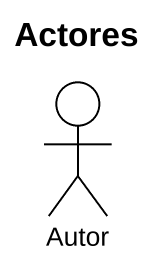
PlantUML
@startuml
title Actores
actor Autor
@enduml
